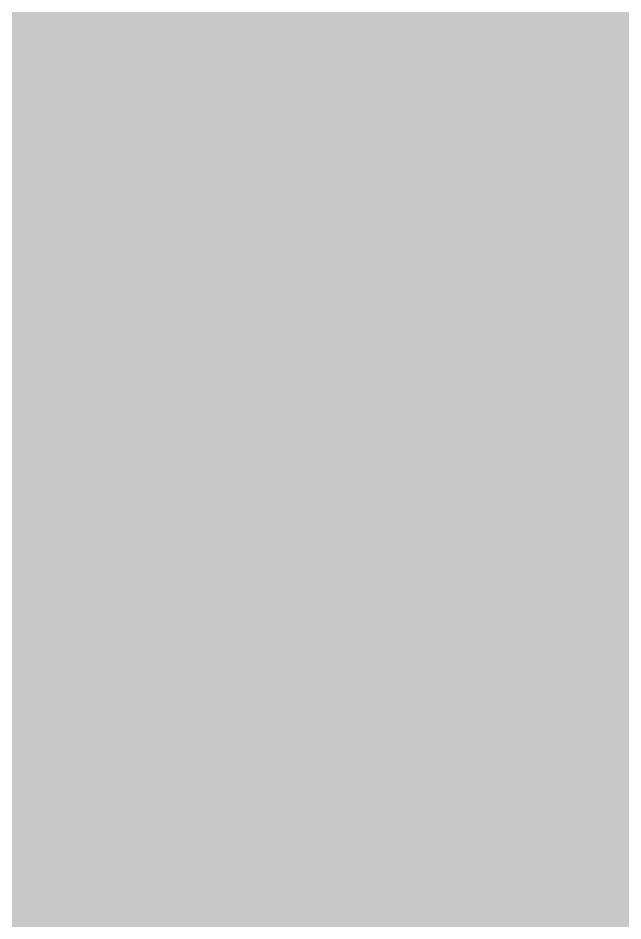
# Model space of a CAD drawing. Extents: x -0.1 to 54.7, y 0 to 86.4.
# Drawn here: x 7.85 to 15.77, y 52.51 to 64.33 of the extents above; entities that cross this region are included whole.
import ezdxf

# ---------------------------------------------------------------- set-up
doc = ezdxf.new("R2010")
doc.units = 0
doc.layers.add('1', color=22, linetype='CONTINUOUS')
doc.layers.add('16', color=175, linetype='CONTINUOUS')

msp = doc.modelspace()

# ---------------------------------------------------------------- linework, layer by layer
at = {"layer": '1', "const_width": 0.4064}
for points in [[(15.4686, 75.1586), (15.4686, 29.0029)], [(5.4695, 64.2112), (15.4686, 64.2112)], [(5.1209, 63.8048), (15.4686, 63.8048)], [(1.2827, 63.3984), (15.4686, 63.3984)], [(5.3241, 62.992), (15.4686, 62.992)], [(5.5537, 62.5856), (15.4686, 62.5856)], [(5.6054, 62.1792), (15.4686, 62.1792)], [(5.5116, 61.7728), (15.4686, 61.7728)], [(5.2225, 61.3664), (15.4686, 61.3664)], [(1.2827, 60.96), (15.4686, 60.96)], [(5.2225, 60.5536), (15.4686, 60.5536)], [(5.5116, 60.1472), (15.4686, 60.1472)], [(5.6054, 59.7408), (15.4686, 59.7408)], [(5.5537, 59.3344), (15.4686, 59.3344)], [(5.3241, 58.928), (15.4686, 58.928)], [(1.2827, 58.5216), (15.4686, 58.5216)], [(5.1208, 58.1152), (15.4686, 58.1152)], [(5.4695, 57.7088), (15.4686, 57.7088)], [(5.6054, 57.3024), (15.4686, 57.3024)], [(5.5958, 56.896), (15.4686, 56.896)], [(5.4257, 56.4896), (15.4686, 56.4896)], [(4.9018, 56.0832), (15.4686, 56.0832)], [(4.9018, 55.6768), (15.4686, 55.6768)], [(5.4257, 55.2704), (15.4686, 55.2704)], [(5.5958, 54.864), (15.4686, 54.864)], [(5.6054, 54.4576), (15.4686, 54.4576)], [(5.4695, 54.0512), (15.4686, 54.0512)], [(5.1209, 53.6448), (15.4686, 53.6448)], [(1.2827, 53.2384), (15.4686, 53.2384)], [(5.3241, 52.832), (15.4686, 52.832)], [(5.5537, 52.4256), (15.4686, 52.4256)]]:
    msp.add_lwpolyline(points, dxfattribs=at)
at = {"layer": '1', "const_width": 0.2032}
for points in [[(15.4686, 64.1096, 1), (15.4686, 64.3128)], [(15.4686, 63.7032, 1), (15.4686, 63.9064)], [(15.4686, 63.2968, 1), (15.4686, 63.5)], [(15.4686, 62.8904, 1), (15.4686, 63.0936)], [(15.4686, 62.484, 1), (15.4686, 62.6872)], [(15.4686, 62.0776, 1), (15.4686, 62.2808)], [(15.4686, 61.6712, 1), (15.4686, 61.8744)], [(15.4686, 61.2648, 1), (15.4686, 61.468)], [(15.4686, 60.8584, 1), (15.4686, 61.0616)], [(15.4686, 60.452, 1), (15.4686, 60.6552)], [(15.4686, 60.0456, 1), (15.4686, 60.2488)], [(15.4686, 59.6392, 1), (15.4686, 59.8424)], [(15.4686, 59.2328, 1), (15.4686, 59.436)], [(15.4686, 58.8264, 1), (15.4686, 59.0296)], [(15.4686, 58.42, 1), (15.4686, 58.6232)], [(15.4686, 58.0136, 1), (15.4686, 58.2168)], [(15.4686, 57.6072, 1), (15.4686, 57.8104)], [(15.4686, 57.2008, 1), (15.4686, 57.404)], [(15.4686, 56.7944, 1), (15.4686, 56.9976)], [(15.4686, 56.388, 1), (15.4686, 56.5912)], [(15.4686, 55.9816, 1), (15.4686, 56.1848)], [(15.4686, 55.5752, 1), (15.4686, 55.7784)], [(15.4686, 55.1688, 1), (15.4686, 55.372)], [(15.4686, 54.7624, 1), (15.4686, 54.9656)], [(15.4686, 54.356, 1), (15.4686, 54.5592)], [(15.4686, 53.9496, 1), (15.4686, 54.1528)], [(15.4686, 53.5432, 1), (15.4686, 53.7464)], [(15.4686, 53.1368, 1), (15.4686, 53.34)], [(15.4686, 52.7304, 1), (15.4686, 52.9336)], [(15.4686, 52.324, 1), (15.4686, 52.5272)]]:
    msp.add_lwpolyline(points, format="xyb", dxfattribs=at)
at = {"layer": '16', "const_width": 0.4064}
for points in [[(5.4695, 64.2112), (42.5704, 64.2112)], [(5.1209, 63.8048), (42.5704, 63.8048)], [(1.2827, 63.3984), (42.5704, 63.3984)], [(5.3241, 62.992), (42.5704, 62.992)], [(5.5537, 62.5856), (42.5704, 62.5856)], [(5.6054, 62.1792), (42.5704, 62.1792)], [(5.5116, 61.7728), (42.5704, 61.7728)], [(5.2225, 61.3664), (42.5704, 61.3664)], [(1.2827, 60.96), (42.5704, 60.96)], [(5.2225, 60.5536), (42.5704, 60.5536)], [(5.5116, 60.1472), (42.5704, 60.1472)], [(5.6054, 59.7408), (42.5704, 59.7408)], [(5.5537, 59.3344), (42.5704, 59.3344)], [(5.3241, 58.928), (42.5704, 58.928)], [(1.2827, 58.5216), (42.5704, 58.5216)], [(5.1208, 58.1152), (42.5704, 58.1152)], [(5.4695, 57.7088), (42.5704, 57.7088)], [(5.6054, 57.3024), (42.5704, 57.3024)], [(5.5958, 56.896), (42.5704, 56.896)], [(5.4257, 56.4896), (42.5704, 56.4896)], [(4.9018, 56.0832), (42.5704, 56.0832)], [(4.9018, 55.6768), (42.5704, 55.6768)], [(5.4257, 55.2704), (42.5704, 55.2704)], [(5.5958, 54.864), (42.5704, 54.864)], [(5.6054, 54.4576), (42.5704, 54.4576)], [(5.4695, 54.0512), (42.5704, 54.0512)], [(5.1209, 53.6448), (42.5704, 53.6448)], [(1.2827, 53.2384), (42.5704, 53.2384)], [(5.3241, 52.832), (42.8259, 52.832)], [(5.5537, 52.4256), (43.2323, 52.4256)]]:
    msp.add_lwpolyline(points, dxfattribs=at)

doc.saveas('drawing.dxf')
